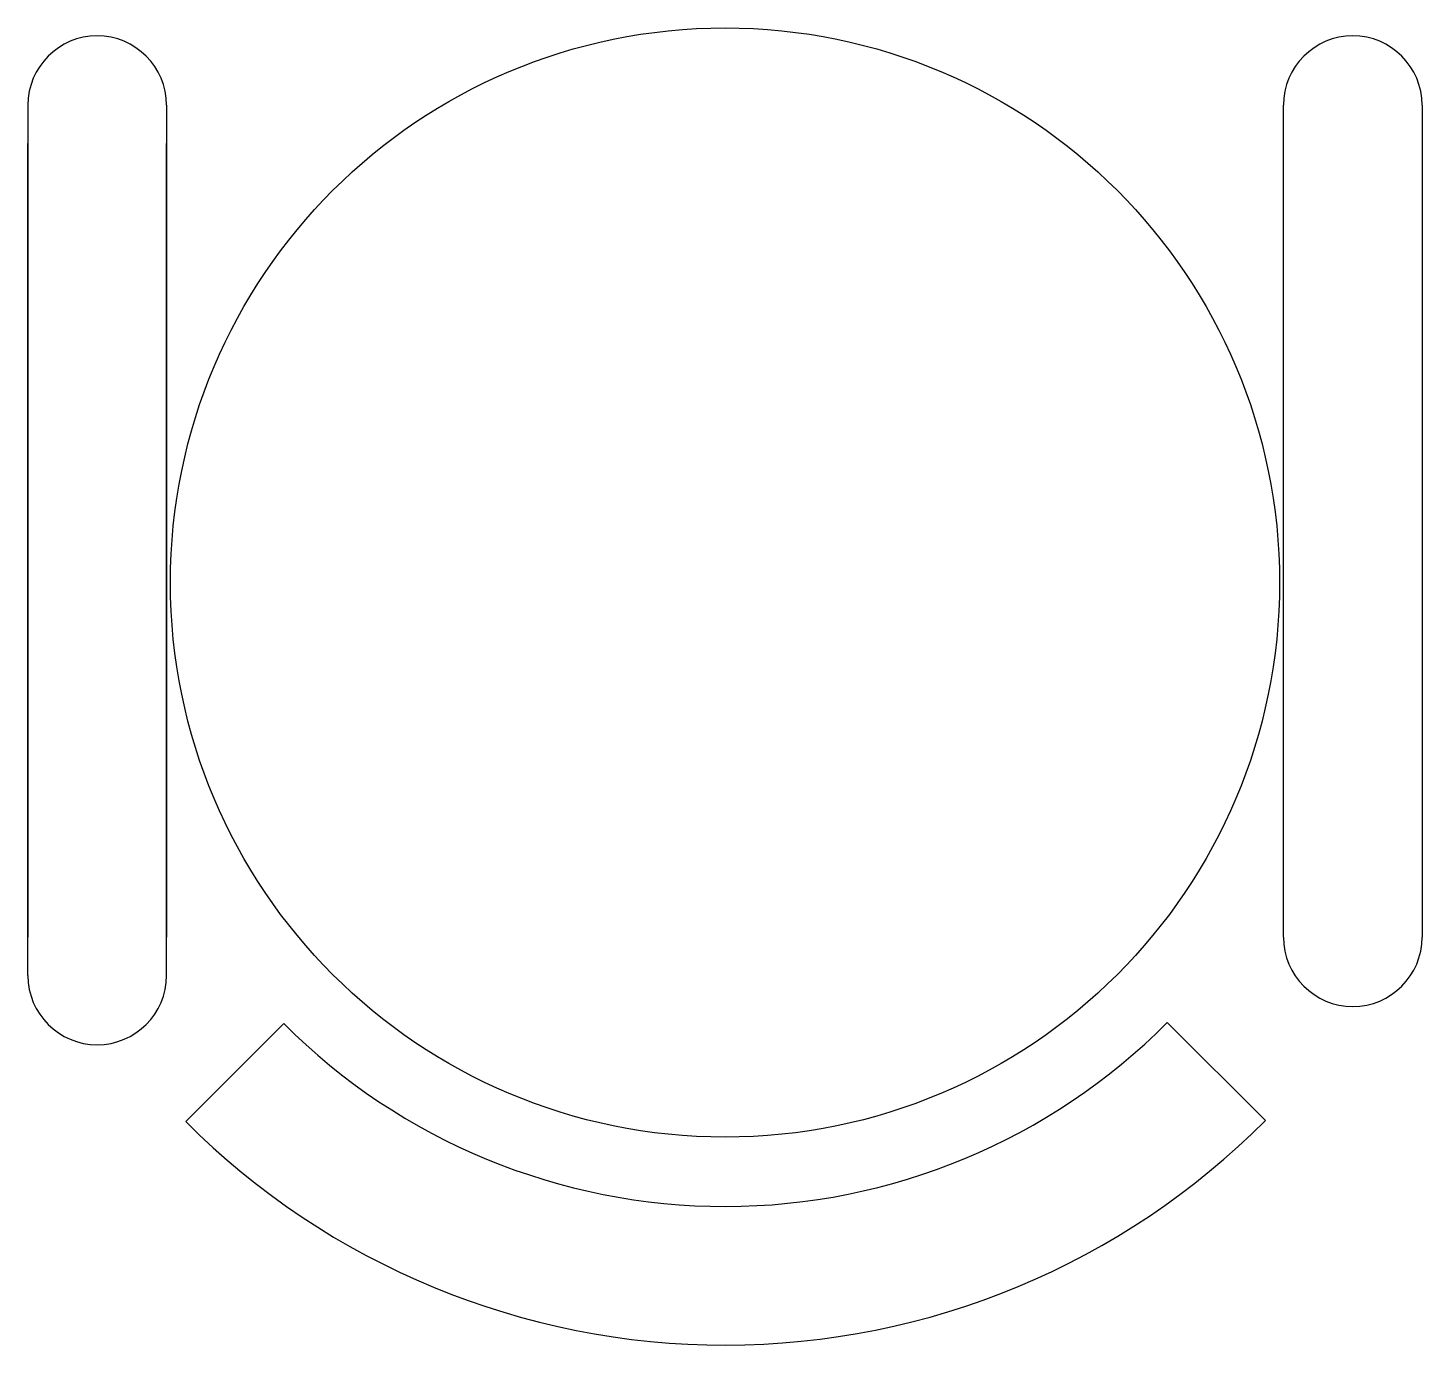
# Model space of a CAD drawing. Header units: inches. Extents: x -97 to 379, y 139 to 535.
# Drawn here: x 265.33 to 285.45, y 293.75 to 312.75 of the extents above; entities that cross this region are included whole.
import ezdxf

# ---------------------------------------------------------------- set-up
doc = ezdxf.new("R2010")
doc.units = ezdxf.units.IN
doc.header["$MEASUREMENT"] = 0
doc.layers.add('chair', color=6, linetype='Continuous')

msp = doc.modelspace()

# ---------------------------------------------------------------- linework, layer by layer
at = {"layer": 'chair', "color": 6}
for p, q in [((265.33481, 311.63717), (265.33481, 299.63717)), ((267.33481, 311.63717), (267.33481, 299.63717)), ((283.4488, 299.63717), (283.4488, 311.63717)), ((285.4488, 311.63717), (285.4488, 299.63717)), ((265.33481, 299.08478), (265.33481, 311.08478)), ((265.33481, 299.08478), (265.33481, 311.08478)), ((267.33481, 299.08478), (267.33481, 311.08478)), ((269.02648, 298.38969), (267.61196, 296.97578)), ((281.77117, 298.40377), (283.18881, 296.99299))]:
    msp.add_line(p, q, dxfattribs=at)
msp.add_circle((275.39181, 304.75229), 8, dxfattribs=at)
for centre, radius, start, end in [((266.33481, 311.63717), 1, 0, 180), ((284.4488, 311.63717), 1, 0, 180), ((284.4488, 299.63717), 1, 180, 0), ((266.33481, 299.08478), 1, 180, 0), ((275.39181, 304.75229), 9, 224.987706, 315.138866), ((275.39181, 304.75229), 11, 224.987706, 315.138866)]:
    msp.add_arc(centre, radius, start, end, dxfattribs=at)

doc.saveas('drawing.dxf')
